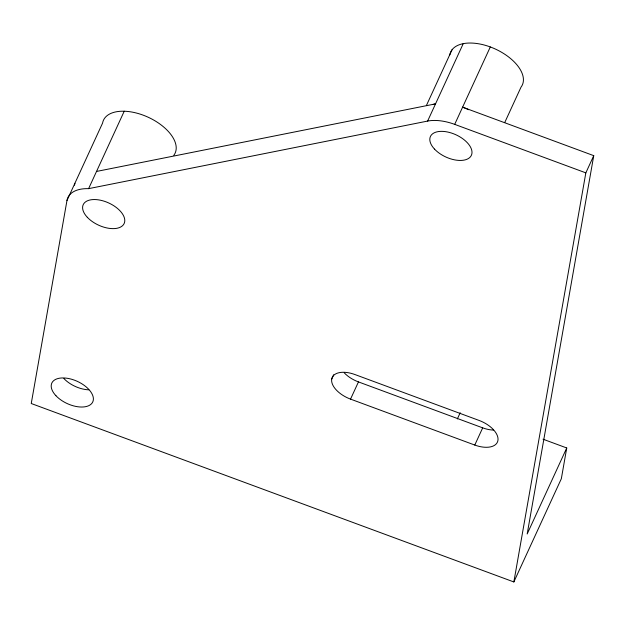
<?xml version="1.0" encoding="UTF-8"?>
<svg xmlns="http://www.w3.org/2000/svg" width="625" height="625" viewBox="0 0 625 625"><rect width="100%" height="100%" fill="white"/><g stroke="black" fill="none" stroke-linecap="round" stroke-linejoin="round"><path stroke-width="0.94" d="M173.789 155.352A39.43 21.359 24.7 0 0 147.852 117.086A39.43 21.359 24.7 0 0 102.586 123.086L66.969 200.508L31.25 403.516L513.852 581.953L561.336 478.727L566.742 447.969L543.023 439.195M74.547 185.219L74.883 183.305M513.852 581.953L585.836 172.859L593.75 155.656L462.609 107.164A39.43 21.359 24.7 0 1 468.648 109.719M593.75 155.656L527.18 533.992L566.742 447.969M66.969 200.508A39.43 21.359 24.7 0 1 88.609 188.648L124.227 111.227M426.367 105.578L452.031 49.789M88.609 188.648L427.617 121.078L463.234 43.656M331.719 379.055A22.531 12.203 24.7 0 1 354.867 374.516L479.102 420.445A22.531 12.203 24.7 0 1 497.922 440.508A22.531 12.203 24.7 0 1 474.773 445.055L350.539 399.117A22.531 12.203 24.7 0 1 331.719 379.055L333.703 374.758M427.617 121.078A39.43 21.359 24.7 0 1 454.695 124.367L490.305 46.945M350.539 399.117L358.453 381.914A22.531 12.203 24.7 0 1 344.25 372.828M504.711 122.586L521.008 87.164A39.43 21.359 24.7 0 0 495.062 48.906A39.43 21.359 24.7 0 0 449.797 54.898M457.344 418.93L460.203 412.727M474.773 445.055L482.688 427.852A22.531 12.203 24.7 0 0 493.469 430.078M96.523 171.445L435.531 103.867A39.43 21.359 24.7 0 0 432.844 104.539M454.695 124.367L585.836 172.859M358.453 381.914L482.688 427.852M88.828 389.82A22.531 12.203 24.7 0 1 63.844 378.5M87.32 217.297A22.531 12.203 24.7 0 0 123.398 224.766A22.531 12.203 24.7 0 0 100.352 200.195A22.531 12.203 24.7 0 0 87.32 217.297M434.539 149.117A22.531 12.203 24.7 0 0 470.617 156.578A22.531 12.203 24.7 0 0 447.57 132.008A22.531 12.203 24.7 0 0 434.539 149.117M55.93 395.703A22.531 12.203 24.7 0 0 92.008 403.164A22.531 12.203 24.7 0 0 68.961 378.594A22.531 12.203 24.7 0 0 55.93 395.703"/></g></svg>
